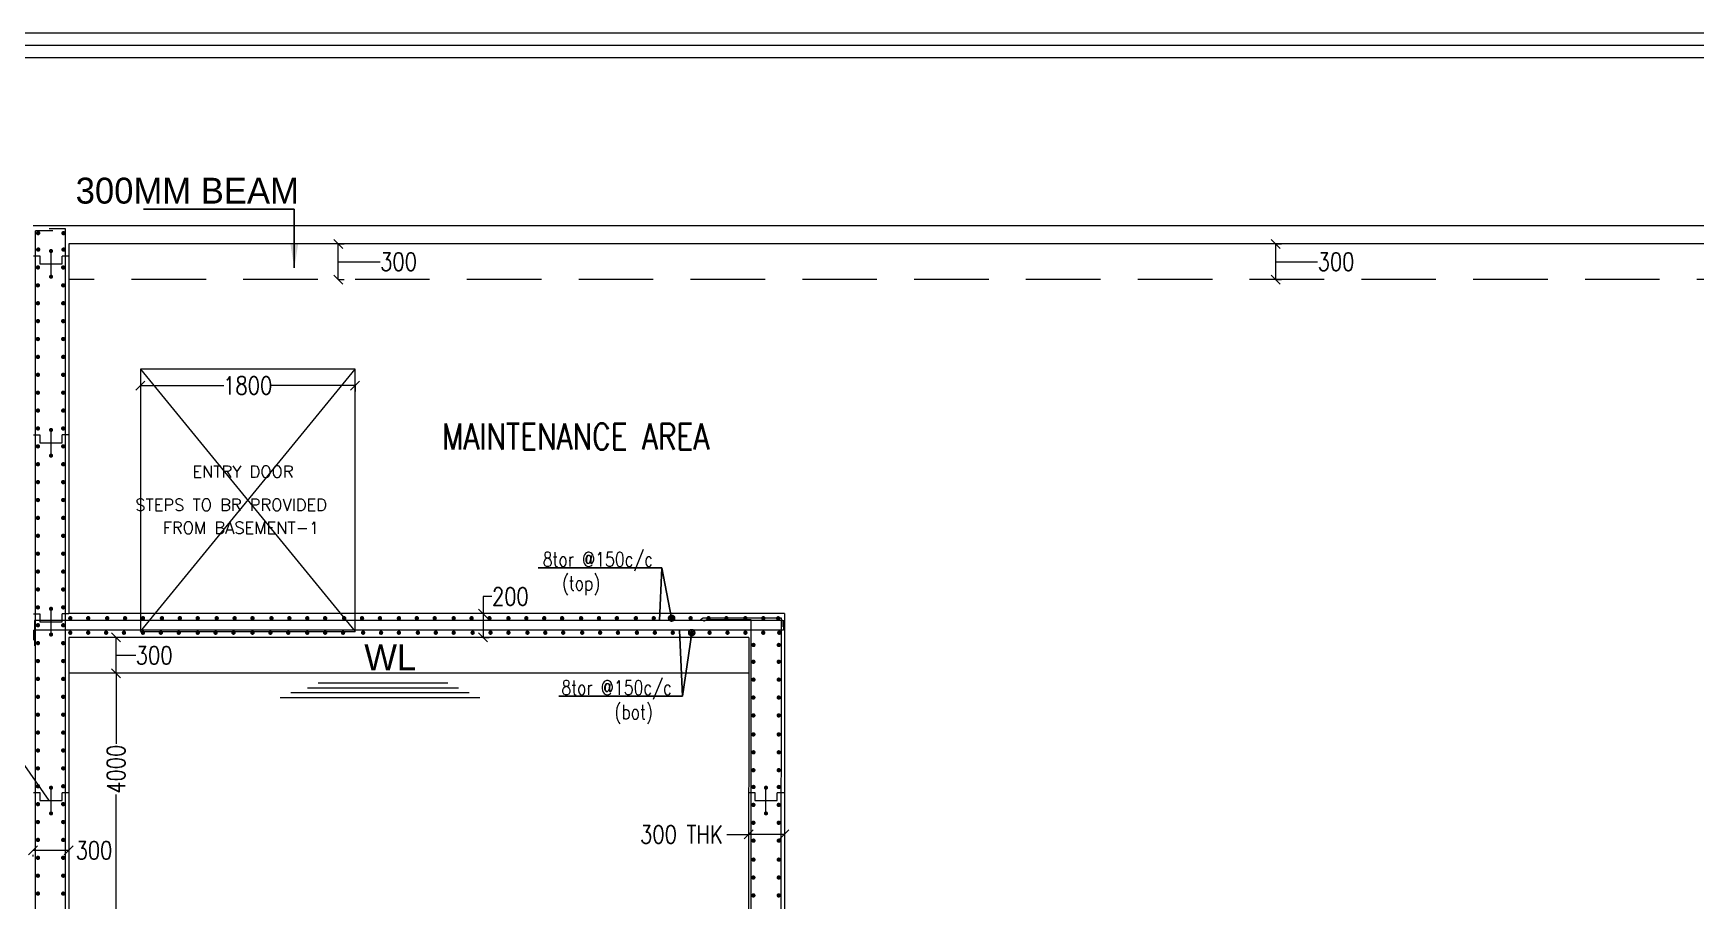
# Model space of a CAD drawing. Header units: millimetres. Extents: x -586673698 to -573385747, y -389867798 to -389752240.
# Drawn here: x -586629029 to -586615090, y -389841811 to -389834537 of the extents above; entities that cross this region are included whole.
import ezdxf
from ezdxf.enums import TextEntityAlignment as Align

# ---------------------------------------------------------------- set-up
doc = ezdxf.new("R2010")
doc.units = ezdxf.units.MM
doc.header["$LTSCALE"] = 100
doc.linetypes.add('( Hidden )', pattern=[0.375, 0.25, -0.125])
doc.linetypes.add('DASHED', pattern=[19.05, 12.7, -6.35])
for name, color, linetype, lineweight in [('dim', 11, 'Continuous', 13), ('FOOTING', 6, 'Continuous', 13), ('REIN', 1, 'Continuous', 20), ('TBLK FRAME', 6, 'Continuous', 20)]:
    doc.layers.add(name, color=color, linetype=linetype, lineweight=lineweight)
for name, color, linetype in [('DT-PL-SHAFT', 230, 'Continuous'), ('Layer1', 7, 'Continuous'), ('PLUMB', 6, 'Continuous'), ('text', 7, 'Continuous')]:
    doc.layers.add(name, color=color, linetype=linetype)
doc.styles.add('Arial', font='arial.ttf')
doc.styles.add('combine', font='romanc.shx', dxfattribs={"width": 0.8})
doc.styles.add('RS', font='romans.shx')
doc.styles.add('simplex-0.8', font='simplex.shx', dxfattribs={"width": 0.8})
doc.styles.add('TIMESNEWROMAN', font='times.ttf')
doc.dimstyles.new('75 ISO', dxfattribs={"dimtxt": 100, "dimasz": 75, "dimexe": 75, "dimexo": 0.7, "dimgap": 0.4, "dimtad": 0, "dimtoh": 1, "dimdec": 0, "dimdsep": 46, "dimtxsty": 'combine', "dimblk": 'OBLIQUE', "dimcen": 0, "dimclrd": 11, "dimclre": 2, "dimclrt": 4, "dimadec": 1, "dimazin": 2, "dimtfac": 1, "dimtdec": 0, "dimtmove": 2, "dimatfit": 3, "dimldrblk": 'OBLIQUE', "dimfxl": 0, "dimtolj": 1, "dimtzin": 0, "dimlwd": -1, "dimlwe": -1, "dimarcsym": 0})
doc.dimstyles.new('FOOTINF DIM', dxfattribs={"dimtxt": 250, "dimasz": 40, "dimexe": 50, "dimexo": 80, "dimgap": 35, "dimtad": 1, "dimtoh": 1, "dimdec": 0, "dimzin": 1, "dimdsep": 46, "dimtxsty": 'TIMESNEWROMAN', "dimblk": 'TICK', "dimcen": 2, "dimclrd": 7, "dimclre": 250, "dimclrt": 32, "dimadec": 1, "dimazin": 0, "dimtfac": 1, "dimtdec": 0, "dimtix": 1, "dimtmove": 1, "dimatfit": 3, "dimfxl": 0, "dimlwd": -1, "dimlwe": -1, "dimarcsym": 0})
doc.dimstyles.new('V Mts', dxfattribs={"dimtxt": 150, "dimasz": 75, "dimexe": 0.1, "dimexo": 0, "dimgap": 0.01, "dimtad": 1, "dimdec": 0, "dimzin": 3, "dimdsep": 46, "dimtxsty": 'Arial', "dimsah": 1, "dimcen": 0.09375, "dimdle": 0.01, "dimclrd": 8, "dimclre": 8, "dimclrt": 256, "dimadec": 0, "dimazin": 0, "dimtfac": 0.7, "dimtdec": 3, "dimtofl": 0, "dimtmove": 2, "dimatfit": 3, "dimfxl": 0, "dimfrac": 1, "dimtolj": 1, "dimtzin": 0, "dimarcsym": 0})

# ---------------------------------------------------------------- blocks, each defined once
blk = doc.blocks.new('_Oblique')
at = {"color": 0, "linetype": 'ByBlock', "lineweight": -2}
blk.add_line((-0.5, -0.5), (0.5, 0.5), dxfattribs=at)
blk = doc.blocks.new('*D553')
at = {"layer": 'Defpoints', "color": 0, "transparency": 16777216}
for p in [(-586628335, -389839903), (-586628321, -389839903, 1267), (-586628321, -389843905, 3)]:
    blk.add_point(p, dxfattribs=at)
at = {"layer": 'dim', "color": 2, "transparency": 16777216}
for p, q in [((-586628383, -389839903), (-586628385, -389839903)), ((-586628335, -389843905), (-586628385, -389843905))]:
    blk.add_line(p, q, dxfattribs=at)
at = {"layer": 'dim', "color": 11, "transparency": 16777216}
for p, q in [((-586628335, -389839903), (-586628335, -389840496)), ((-586628335, -389843905), (-586628335, -389840920))]:
    blk.add_line(p, q, dxfattribs=at)
at = {"layer": 'dim', "color": 11, "transparency": 16777216, "xscale": 75, "yscale": 75, "zscale": 75}
for p, rotation in [((-586628335, -389839903), 90), ((-586628335, -389843905), 270)]:
    blk.add_blockref('_Oblique', p, dxfattribs=dict(at, rotation=rotation))
at = {"layer": 'dim', "color": 4, "transparency": 16777216, "insert": (-586628335, -389840708), "char_height": 150, "attachment_point": 5, "rotation": 90, "style": 'simplex-0.8'}
blk.add_mtext('\\A1;\\A1;4000', dxfattribs=at)
blk = doc.blocks.new('*D554')
at = {"layer": 'Defpoints', "color": 0, "transparency": 16777216}
for p in [(-586629446, -389839603), (-586628731, -389839603, 1267), (-586628731, -389843905, 3)]:
    blk.add_point(p, dxfattribs=at)
at = {"layer": 'dim', "color": 2, "transparency": 16777216}
for p, q in [((-586629469, -389839603), (-586629496, -389839603)), ((-586629445, -389843905), (-586629496, -389843905))]:
    blk.add_line(p, q, dxfattribs=at)
at = {"layer": 'dim', "color": 11, "transparency": 16777216}
for p, q in [((-586629446, -389839603), (-586629446, -389841088)), ((-586629446, -389843905), (-586629446, -389841512))]:
    blk.add_line(p, q, dxfattribs=at)
at = {"layer": 'dim', "color": 11, "transparency": 16777216, "xscale": 75, "yscale": 75, "zscale": 75}
for p, rotation in [((-586629446, -389839603), 89.99775933194931), ((-586629446, -389843905), 269.9977593319493)]:
    blk.add_blockref('_Oblique', p, dxfattribs=dict(at, rotation=rotation))
at = {"layer": 'dim', "color": 4, "transparency": 16777216, "insert": (-586629446, -389841300), "char_height": 150, "attachment_point": 5, "rotation": 89.9978, "style": 'simplex-0.8'}
blk.add_mtext('\\A1;\\A1;4300', dxfattribs=at)
blk = doc.blocks.new('*D556')
at = {"layer": 'Defpoints', "color": 0, "transparency": 16777216}
for p in [(-586630191, -389836303), (-586629007, -389836303, 0), (-586629007, -389843905, 3)]:
    blk.add_point(p, dxfattribs=at)
at = {"layer": 'dim', "color": 2, "transparency": 16777216}
for p, q in [((-586630190, -389836303), (-586630241, -389836303)), ((-586630191, -389843905), (-586630241, -389843905))]:
    blk.add_line(p, q, dxfattribs=at)
at = {"layer": 'dim', "color": 11, "transparency": 16777216}
for p, q in [((-586630191, -389836303), (-586630191, -389840454)), ((-586630191, -389843905), (-586630191, -389840878))]:
    blk.add_line(p, q, dxfattribs=at)
at = {"layer": 'dim', "color": 11, "transparency": 16777216, "xscale": 75, "yscale": 75, "zscale": 75}
for p, rotation in [((-586630191, -389836303), 89.99860834834716), ((-586630191, -389843905), 269.9986083483471)]:
    blk.add_blockref('_Oblique', p, dxfattribs=dict(at, rotation=rotation))
at = {"layer": 'dim', "color": 4, "transparency": 16777216, "insert": (-586630191, -389840666), "char_height": 150, "attachment_point": 5, "rotation": 89.9986, "style": 'simplex-0.8'}
blk.add_mtext('\\A1;\\A1;7600', dxfattribs=at)
blk = doc.blocks.new('*D557')
at = {"layer": 'Defpoints', "color": 0, "transparency": 16777216}
for p in [(-586628335, -389839603), (-586628321, -389839603, 3), (-586628321, -389839903, 3)]:
    blk.add_point(p, dxfattribs=at)
at = {"layer": 'dim', "color": 2, "transparency": 16777216}
for p, q in [((-586628335, -389839603), (-586628385, -389839603)), ((-586628335, -389839903), (-586628385, -389839903))]:
    blk.add_line(p, q, dxfattribs=at)
at = {"layer": 'dim', "color": 11, "transparency": 16777216}
for p, q in [((-586628335, -389839903), (-586628335, -389839603)), ((-586628335, -389839753), (-586628171, -389839753)), ((-586628171, -389839753), (-586628170, -389839753))]:
    blk.add_line(p, q, dxfattribs=at)
at = {"layer": 'dim', "color": 11, "transparency": 16777216, "xscale": 75, "yscale": 75, "zscale": 75}
for p, rotation in [((-586628335, -389839603), 90), ((-586628335, -389839903), 270)]:
    blk.add_blockref('_Oblique', p, dxfattribs=dict(at, rotation=rotation))
at = {"layer": 'dim', "color": 4, "transparency": 16777216, "insert": (-586628016, -389839753), "char_height": 150, "attachment_point": 5, "style": 'simplex-0.8'}
blk.add_mtext('\\A1;300', dxfattribs=at)
blk = doc.blocks.new('*D560')
at = {"layer": 'Defpoints', "color": 0, "transparency": 16777216}
for p in [(-586628131, -389837353), (-586626331, -389837353, 0), (-586628131, -389837491)]:
    blk.add_point(p, dxfattribs=at)
at = {"layer": 'dim', "color": 2, "transparency": 16777216}
for p, q in [((-586628131, -389837490), (-586628131, -389837541)), ((-586626331, -389837490), (-586626331, -389837541))]:
    blk.add_line(p, q, dxfattribs=at)
at = {"layer": 'dim', "color": 11, "transparency": 16777216}
for p, q in [((-586628131, -389837491), (-586627431, -389837491)), ((-586626331, -389837491), (-586627031, -389837491))]:
    blk.add_line(p, q, dxfattribs=at)
at = {"layer": 'dim', "color": 11, "transparency": 16777216, "xscale": 75, "yscale": 75, "zscale": 75, "rotation": 180}
blk.add_blockref('_Oblique', (-586628131, -389837491), dxfattribs=at)
at = {"layer": 'dim', "color": 11, "transparency": 16777216, "xscale": 75, "yscale": 75, "zscale": 75}
blk.add_blockref('_Oblique', (-586626331, -389837491), dxfattribs=at)
at = {"layer": 'dim', "color": 4, "transparency": 16777216, "insert": (-586627231, -389837491), "char_height": 150, "attachment_point": 5, "style": 'simplex-0.8'}
blk.add_mtext('\\A1;1800', dxfattribs=at)
blk = doc.blocks.new('*D561')
at = {"layer": 'Defpoints', "color": 0, "transparency": 16777216}
for p in [(-586618698, -389836303, 0), (-586618612, -389836303), (-586618698, -389836603, 0)]:
    blk.add_point(p, dxfattribs=at)
at = {"layer": 'dim', "color": 2, "transparency": 16777216}
for p, q in [((-586618613, -389836303), (-586618562, -389836303)), ((-586618613, -389836603), (-586618562, -389836603))]:
    blk.add_line(p, q, dxfattribs=at)
at = {"layer": 'dim', "color": 11, "transparency": 16777216}
for p, q in [((-586618612, -389836603), (-586618612, -389836303)), ((-586618612, -389836453), (-586618262, -389836453)), ((-586618262, -389836453), (-586618261, -389836453))]:
    blk.add_line(p, q, dxfattribs=at)
at = {"layer": 'dim', "color": 11, "transparency": 16777216, "xscale": 75, "yscale": 75, "zscale": 75}
for p, rotation in [((-586618612, -389836303), 90), ((-586618612, -389836603), 270)]:
    blk.add_blockref('_Oblique', p, dxfattribs=dict(at, rotation=rotation))
at = {"layer": 'dim', "color": 4, "transparency": 16777216, "insert": (-586618106, -389836453), "char_height": 150, "attachment_point": 5, "style": 'simplex-0.8'}
blk.add_mtext('\\A1;300', dxfattribs=at)
blk = doc.blocks.new('*D563')
at = {"layer": 'Defpoints', "color": 0, "transparency": 16777216}
for p in [(-586626558, -389836303, 0), (-586626472, -389836303), (-586626558, -389836603, 0)]:
    blk.add_point(p, dxfattribs=at)
at = {"layer": 'dim', "color": 2, "transparency": 16777216}
for p, q in [((-586626473, -389836303), (-586626422, -389836303)), ((-586626473, -389836603), (-586626422, -389836603))]:
    blk.add_line(p, q, dxfattribs=at)
at = {"layer": 'dim', "color": 11, "transparency": 16777216}
for p, q in [((-586626472, -389836603), (-586626472, -389836303)), ((-586626472, -389836453), (-586626122, -389836453)), ((-586626122, -389836453), (-586626121, -389836453))]:
    blk.add_line(p, q, dxfattribs=at)
at = {"layer": 'dim', "color": 11, "transparency": 16777216, "xscale": 75, "yscale": 75, "zscale": 75}
for p, rotation in [((-586626472, -389836303), 90), ((-586626472, -389836603), 270)]:
    blk.add_blockref('_Oblique', p, dxfattribs=dict(at, rotation=rotation))
at = {"layer": 'dim', "color": 4, "transparency": 16777216, "insert": (-586625966, -389836453), "char_height": 150, "attachment_point": 5, "style": 'simplex-0.8'}
blk.add_mtext('\\A1;300', dxfattribs=at)
blk = doc.blocks.new('*D579')
at = {"layer": 'Defpoints', "color": 0, "transparency": 16777216}
for p in [(-586623031, -389841198, -3), (-586623031, -389841255), (-586622731, -389841198, -3)]:
    blk.add_point(p, dxfattribs=at)
at = {"layer": 'dim', "color": 11, "transparency": 16777216}
for p in [(-586623213, -389841255), (-586622731, -389841255)]:
    blk.add_line(p, (-586623031, -389841255), dxfattribs=at)
at = {"layer": 'dim', "color": 2, "transparency": 16777216}
for p, q in [((-586623031, -389841254), (-586623031, -389841305)), ((-586622731, -389841254), (-586622731, -389841305))]:
    blk.add_line(p, q, dxfattribs=at)
at = {"layer": 'dim', "color": 11, "transparency": 16777216, "xscale": 75, "yscale": 75, "zscale": 75, "rotation": 180}
blk.add_blockref('_Oblique', (-586623031, -389841255), dxfattribs=at)
at = {"layer": 'dim', "color": 11, "transparency": 16777216, "xscale": 75, "yscale": 75, "zscale": 75}
blk.add_blockref('_Oblique', (-586622731, -389841255), dxfattribs=at)
at = {"layer": 'dim', "color": 4, "transparency": 16777216, "insert": (-586623594, -389841255), "char_height": 150, "attachment_point": 5, "style": 'simplex-0.8'}
blk.add_mtext('\\A1;300 THK', dxfattribs=at)
blk = doc.blocks.new('*U526')
at = {"layer": 'REIN', "lineweight": 13, "const_width": 18.4}
for points in [[(-97, 0, -1), (-115, 0, -1)], [(115, 0, -1), (97, 0, -1)]]:
    blk.add_lwpolyline(points, format="xyb", close=True, dxfattribs=at)
blk = doc.blocks.new('*U525')
at = {"layer": 'Layer1', "color": 0, "linetype": 'ByBlock', "lineweight": -2}
for p in [(0, 7350), (0, 7200), (0, 7050), (0, 6900), (0, 6750), (0, 6600), (0, 6450), (0, 6300), (0, 6150), (0, 6000), (0, 5850), (0, 5700), (0, 5550), (0, 5400), (0, 5250), (0, 5100), (0, 4950), (0, 4800), (0, 4650), (0, 4500), (0, 4350), (0, 4200), (0, 4050), (0, 3900), (0, 3750), (0, 3600), (0, 3450), (0, 3300), (0, 3150), (0, 3000), (0, 2850), (0, 2700), (0, 2550), (0, 2400), (0, 2250), (0, 2100), (0, 1950), (0, 1800), (0, 1650), (0, 1500), (0, 1350), (0, 1200), (0, 1050), (0, 900), (0, 750), (0, 600), (0, 450), (0, 300), (0, 150), (0, 0)]:
    blk.add_blockref('*U526', p, dxfattribs=at)
blk = doc.blocks.new('*D580')
at = {"layer": 'Defpoints', "color": 0, "transparency": 16777216}
for p in [(-586625258, -389839403, 6), (-586625266, -389839603, 6), (-586625258, -389839603)]:
    blk.add_point(p, dxfattribs=at)
at = {"layer": 'dim', "color": 11, "transparency": 16777216}
for p, q in [((-586625183, -389839260), (-586625258, -389839260)), ((-586625258, -389839260), (-586625258, -389839403)), ((-586625258, -389839403), (-586625258, -389839603))]:
    blk.add_line(p, q, dxfattribs=at)
at = {"layer": 'dim', "color": 2, "transparency": 16777216}
for p, q in [((-586625259, -389839403), (-586625308, -389839403)), ((-586625259, -389839603), (-586625208, -389839603))]:
    blk.add_line(p, q, dxfattribs=at)
at = {"layer": 'dim', "color": 11, "transparency": 16777216, "xscale": 75, "yscale": 75, "zscale": 75}
for p, rotation in [((-586625258, -389839403), 90), ((-586625258, -389839603), 270)]:
    blk.add_blockref('_Oblique', p, dxfattribs=dict(at, rotation=rotation))
at = {"layer": 'dim', "color": 4, "transparency": 16777216, "insert": (-586625029, -389839260), "char_height": 150, "attachment_point": 5, "style": 'simplex-0.8'}
blk.add_mtext('\\A1;200', dxfattribs=at)
blk = doc.blocks.new('*D677')
at = {"layer": 'Defpoints', "color": 0, "transparency": 16777216}
for p in [(-586629032, -389841339, -366), (-586629032, -389841389), (-586628732, -389841388, -648)]:
    blk.add_point(p, dxfattribs=at)
at = {"layer": 'dim', "color": 11, "transparency": 16777216}
blk.add_line((-586628732, -389841389), (-586629032, -389841389), dxfattribs=at)
at = {"layer": 'dim', "color": 2, "transparency": 16777216}
for p, q in [((-586629032, -389841425), (-586629032, -389841439)), ((-586628732, -389841435), (-586628732, -389841439))]:
    blk.add_line(p, q, dxfattribs=at)
at = {"layer": 'dim', "color": 11, "transparency": 16777216, "xscale": 75, "yscale": 75, "zscale": 75, "rotation": 180}
blk.add_blockref('_Oblique', (-586629032, -389841389), dxfattribs=at)
at = {"layer": 'dim', "color": 11, "transparency": 16777216, "xscale": 75, "yscale": 75, "zscale": 75}
blk.add_blockref('_Oblique', (-586628732, -389841389), dxfattribs=at)
at = {"layer": 'dim', "color": 4, "transparency": 16777216, "insert": (-586628520, -389841388), "char_height": 150, "attachment_point": 5, "style": 'simplex-0.8'}
blk.add_mtext('\\A1;300', dxfattribs=at)
blk = doc.blocks.new('TICK')
at = {"color": 13, "const_width": 0.1}
for points in [[(0, -3), (0, 3)], [(-3, 0), (3, 0)], [(-2.12, -2.12), (2.12, 2.12)]]:
    blk.add_lwpolyline(points, dxfattribs=at)
blk = doc.blocks.new('R5T')
at = {"layer": 'REIN', "color": 4, "lineweight": 20}
for p, q in [((3073133, -1156537), (3073161, -1156537)), ((3073161, -1156570.3), (3073161, -1156537)), ((3073208.5, -1156624.9), (3073208.5, -1156515.7)), ((3073283, -1156536.5), (3073256.1, -1156536.5)), ((3073256.1, -1156536.5), (3073256.1, -1156570.3)), ((3073256.1, -1156570.3), (3073161, -1156570.3))]:
    blk.add_line(p, q, dxfattribs=at)
at = {"layer": 'REIN', "color": 4, "linetype": 'Continuous', "lineweight": 20, "const_width": 8.82}
for points in [[(3073204.1, -1156515.7, 1), (3073212.9, -1156515.7, 1)], [(3073204.1, -1156624.9, 1), (3073212.9, -1156624.9, 1)]]:
    blk.add_lwpolyline(points, format="xyb", close=True, dxfattribs=at)
blk = doc.blocks.new('*U537')
at = {"layer": 'REIN', "lineweight": 13, "const_width": 18.4}
blk.add_lwpolyline([(9, 0, -1), (-9, 0, -1)], format="xyb", close=True, dxfattribs=at)

msp = doc.modelspace()

# ---------------------------------------------------------------- linework, layer by layer
at = {"color": 13, "lineweight": 5}
msp.add_line((-586628896.5, -389840970.8, 2541.8), (-586629599.7, -389839959, 3799.4), dxfattribs=at)
at = {"layer": 'DT-PL-SHAFT', "color": 3, "linetype": '( Hidden )', "lineweight": 15, "ltscale": 25, "elevation": 2542}
msp.add_lwpolyline([(-586597580.6, -389836603.2), (-586628731.2, -389836603.2)], dxfattribs=at)
at = {"layer": 'DT-PL-SHAFT', "color": 3, "lineweight": 15, "ltscale": 5, "elevation": 2547.7}
msp.add_lwpolyline([(-586626330.9, -389837353.2), (-586628131, -389837353.2), (-586628131, -389839553.2), (-586626330.9, -389839553.2)], close=True, dxfattribs=at)
at = {"layer": 'DT-PL-SHAFT', "color": 8, "linetype": 'DASHED', "lineweight": 15, "ltscale": 25, "elevation": 2548.5}
for points in [[(-586628131, -389837353.2), (-586626330.9, -389839553.2)], [(-586628131, -389839553.2), (-586626330.9, -389837353.2)]]:
    msp.add_lwpolyline(points, dxfattribs=at)
at = {"layer": 'DT-PL-SHAFT', "color": 215, "lineweight": 15, "ltscale": 5, "true_color": 0xa953a0, "elevation": 2545.7}
msp.add_lwpolyline([(-586623030.8, -389839903.2), (-586628731.2, -389839903.2)], dxfattribs=at)
at = {"layer": 'DT-PL-SHAFT', "color": 11, "lineweight": 15, "ltscale": 5, "true_color": 0xf27172, "elevation": 2542.7}
for points in [[(-586625552.8, -389839987.5), (-586626640.7, -389839987.5)], [(-586625286, -389840108.6), (-586626957.9, -389840108.6)], [(-586625374.9, -389840068.2), (-586626869, -389840068.2)], [(-586625463.8, -389840027.9), (-586626729.6, -389840027.9)]]:
    msp.add_lwpolyline(points, dxfattribs=at)
at = {"layer": 'FOOTING', "color": 3, "linetype": 'Continuous', "lineweight": 9, "ltscale": 0.8}
for p, q in [((-586628731.2, -389836303.2, 3853.5), (-586628731.2, -389839403.2, 2545.7)), ((-586622730.8, -389839403.2, 2545.7), (-586622730.8, -389844505.1, 3660.6)), ((-586628731.7, -389839603.2, 2545.7), (-586628731.6, -389843905.1, 3658.2)), ((-586623030.8, -389839603.2, 2545.7), (-586623031.2, -389843905.1, 3650))]:
    msp.add_line(p, q, dxfattribs=at)
for points, elevation in [([(-586597280.6, -389836153.2), (-586629031.2, -389836153.2)], 2542), ([(-586597580.6, -389836303.2), (-586628731.2, -389836303.2)], 2542), ([(-586622730.8, -389839403.2), (-586628731.2, -389839403.2)], 2545.7), ([(-586623030.8, -389839603.2), (-586628731.2, -389839603.2)], 2545.7)]:
    msp.add_lwpolyline(points, dxfattribs=dict(at, elevation=elevation))
at = {"layer": 'REIN', "lineweight": 13}
for p, q in [((-586629009.5, -389844715.9, 4241.2), (-586629009.5, -389836194, 3848.2)), ((-586628865.4, -389836194, 3847.6), (-586629009.5, -389836194, 3848.2)), ((-586628759.5, -389836176.2, 3848.2), (-586628895.4, -389836176.2, 3848.2)), ((-586628759.5, -389844715.9, 4244.3), (-586628759.5, -389836176.2, 4244.3)), ((-586623411.1, -389839442.2, 2533.4), (-586623435.2, -389839455.6, 2530.3)), ((-586622755.7, -389839442.2, 2533.4), (-586623411.1, -389839442.2, 2533.4)), ((-586623384.4, -389839455, 2533.4), (-586623408.5, -389839468.5, 2530.3)), ((-586623009.5, -389839455, 2533.4), (-586623384.4, -389839455, 2533.4)), ((-586623009.1, -389845313.5, 8563.8), (-586623009.5, -389839455, 2533.4)), ((-586622759, -389845331.7, 3653), (-586622755.7, -389839442.2, 2533.4)), ((-586622737.4, -389839457, 5103.3), (-586622737.4, -389839542.4, 5103.6)), ((-586622737.4, -389839542.4, 5112.2), (-586629025.2, -389839542.4, 5120.8)), ((-586629025.2, -389839625.3, 6384.8), (-586629025.2, -389839542.4, 5120.8)), ((-586622745.4, -389839459.9, 5106.8), (-586629019.1, -389839459.9, 5115.4)), ((-586629019.1, -389839459.9, 2777.4), (-586629019.1, -389839673.6, 6379.4)), ((-586622745.4, -389839459.9, 2530.9), (-586629019.1, -389839459.9, 2539.5)), ((-586622745.4, -389839459.9, 5106.8), (-586622745.4, -389839515.3, 5106.8))]:
    msp.add_line(p, q, dxfattribs=at)
at = {"layer": 'TBLK FRAME', "lineweight": 20, "elevation": -1271}
for points in [[(-586636009.9, -389834537), (-586636009.9, -389867798.2), (-586588974, -389867798.2), (-586588974, -389834537)], [(-586635906.9, -389834640), (-586635906.9, -389867695.2), (-586589076.9, -389867695.2), (-586589076.9, -389834640)], [(-586635803.9, -389834743), (-586635803.9, -389867592.2), (-586589179.9, -389867592.2), (-586589179.9, -389834743)]]:
    msp.add_lwpolyline(points, close=True, dxfattribs=at)

# ---------------------------------------------------------------- block references
at = {"layer": 'Layer1', "color": 0, "linetype": 'ByBlock', "lineweight": -2, "extrusion": (0, 0, -1), "zscale": -1}
for p in [(586628988.6, -389836213.2), (586628776.3, -389836213.2), (586628987.8, -389836350.8, -3651.9), (586628775.5, -389836350.8, -3651.9), (586628718.7, -389839441.8), (586628568.7, -389839441.8), (586628409.5, -389839441.8), (586628409.5, -389839441.8), (586628259.5, -389839441.8), (586628259.5, -389839441.8), (586628259.5, -389839441.8), (586628109.5, -389839441.8), (586627950.3, -389839441.8), (586627950.3, -389839441.8), (586627800.3, -389839441.8), (586627800.3, -389839441.8), (586627800.3, -389839441.8), (586627650.3, -389839441.8), (586627491.1, -389839441.8), (586627491.1, -389839441.8), (586627341.1, -389839441.8), (586627341.1, -389839441.8), (586627341.1, -389839441.8), (586627191.1, -389839441.8), (586627031.9, -389839441.8), (586627031.9, -389839441.8), (586626881.9, -389839441.8), (586626881.9, -389839441.8), (586626881.9, -389839441.8), (586626731.9, -389839441.8), (586626581.9, -389839441.8), (586626422.7, -389839441.8), (586626422.7, -389839441.8), (586626272.7, -389839441.8), (586626272.7, -389839441.8), (586626272.7, -389839441.8), (586626122.7, -389839441.8), (586625963.5, -389839441.8), (586625963.5, -389839441.8), (586625813.5, -389839441.8), (586625813.5, -389839441.8), (586625813.5, -389839441.8), (586625663.5, -389839441.8), (586625504.3, -389839441.8), (586625504.3, -389839441.8), (586625354.3, -389839441.8), (586625354.3, -389839441.8), (586625354.3, -389839441.8), (586625204.3, -389839441.8), (586625045.1, -389839441.8), (586625045.1, -389839441.8), (586624895.1, -389839441.8), (586624895.1, -389839441.8), (586624895.1, -389839441.8), (586624745.1, -389839441.8), (586624595.1, -389839441.8), (586624435.9, -389839441.8), (586624435.9, -389839441.8), (586624285.9, -389839441.8), (586624285.9, -389839441.8), (586624285.9, -389839441.8), (586624135.9, -389839441.8), (586623976.7, -389839441.8), (586623976.7, -389839441.8), (586623826.7, -389839441.8), (586623826.7, -389839441.8), (586623826.7, -389839441.8), (586623676.7, -389839441.8), (586623517.5, -389839441.8), (586623517.5, -389839441.8), (586623367.5, -389839441.8), (586623367.5, -389839441.8), (586623367.5, -389839441.8), (586623217.5, -389839441.8), (586623058.3, -389839441.8), (586623058.3, -389839441.8), (586622908.3, -389839441.8), (586622908.3, -389839441.8), (586622908.3, -389839441.8), (586622783.4, -389839442.2, -2533.4), (586628718.7, -389839563.5), (586628568.7, -389839563.5), (586628568.7, -389839563.5), (586628418.7, -389839563.5), (586628418.7, -389839563.5), (586628418.7, -389839563.5), (586628268.7, -389839563.5), (586628109.5, -389839563.5), (586628109.5, -389839563.5), (586627959.5, -389839563.5), (586627959.5, -389839563.5), (586627959.5, -389839563.5), (586627809.5, -389839563.5), (586627650.3, -389839563.5), (586627650.3, -389839563.5), (586627500.3, -389839563.5), (586627500.3, -389839563.5), (586627500.3, -389839563.5), (586627350.3, -389839563.5), (586627191.1, -389839563.5), (586627191.1, -389839563.5), (586627041.1, -389839563.5), (586627041.1, -389839563.5), (586627041.1, -389839563.5), (586626891.1, -389839563.5), (586626731.9, -389839563.5), (586626731.9, -389839563.5), (586626581.9, -389839563.5), (586626581.9, -389839563.5), (586626581.9, -389839563.5), (586626431.9, -389839563.5), (586626263.5, -389839563.5), (586626263.5, -389839563.5), (586626113.5, -389839563.5), (586626113.5, -389839563.5), (586626113.5, -389839563.5), (586625963.5, -389839563.5), (586625804.3, -389839563.5), (586625804.3, -389839563.5), (586625654.3, -389839563.5), (586625654.3, -389839563.5), (586625654.3, -389839563.5), (586625504.3, -389839563.5), (586625345.1, -389839563.5), (586625345.1, -389839563.5), (586625195.1, -389839563.5), (586625195.1, -389839563.5), (586625195.1, -389839563.5), (586625045.1, -389839563.5), (586624885.9, -389839563.5), (586624885.9, -389839563.5), (586624735.9, -389839563.5), (586624735.9, -389839563.5), (586624735.9, -389839563.5), (586624585.9, -389839563.5), (586624426.7, -389839563.5), (586624426.7, -389839563.5), (586624276.7, -389839563.5), (586624276.7, -389839563.5), (586624276.7, -389839563.5), (586624126.7, -389839563.5), (586623967.5, -389839563.5), (586623967.5, -389839563.5), (586623817.5, -389839563.5), (586623817.5, -389839563.5), (586623817.5, -389839563.5), (586623667.5, -389839563.5), (586623508.3, -389839563.5), (586623508.3, -389839563.5), (586623358.3, -389839563.5), (586623358.3, -389839563.5), (586623358.3, -389839563.5), (586623208.3, -389839563.5), (586623058.3, -389839563.5), (586622908.3, -389839563.5), (586622774.2, -389839563.5), (586622991.2, -389839666.2), (586622778.5, -389839666.2), (586622991.2, -389839807), (586622778.5, -389839807), (586622991.2, -389839957), (586622778.5, -389839957), (586622991.2, -389840107), (586622778.5, -389840107), (586622991.2, -389840257), (586622778.5, -389840257), (586622991.2, -389840416.2), (586622778.5, -389840416.2), (586622991.2, -389840566.2), (586622778.5, -389840566.2), (586622991.2, -389840716.2), (586622778.5, -389840716.2), (586622991.2, -389840857), (586622778.5, -389840857), (586622991.2, -389841007), (586622778.5, -389841007), (586622991.2, -389841157), (586622778.5, -389841157), (586622991.2, -389841307), (586622778.5, -389841307), (586622991.2, -389841466.2), (586622778.5, -389841466.2), (586622991.2, -389841616.2), (586622778.5, -389841616.2), (586622991.2, -389841766.2), (586622778.5, -389841766.2)]:
    msp.add_blockref('*U537', p, dxfattribs=at)
at = {"layer": 'Layer1', "xscale": -1}
msp.add_blockref('*U525', (-586628884.2, -389843850.8, 7896.2), dxfattribs=at)
at = {"layer": 'text', "color": 7, "xscale": -1.97445126585514, "yscale": 1.97445126585514, "zscale": 1.97445126585514}
for p in [(-580560979.8, -387552879.2, 2541.8), (-580560979.8, -387554379.2, 2541.8), (-580560979.8, -387555879.2, 2541.8), (-580560979.8, -387555879.2, 2541.8), (-580560979.8, -387557379.2, 2541.8), (-580554985.3, -387557379.2, 2541.8)]:
    msp.add_blockref('R5T', p, dxfattribs=at)

# ---------------------------------------------------------------- texts
at = {"layer": 'DT-PL-SHAFT', "color": 1, "lineweight": 15}
msp.add_text('300MM BEAM', height=217.15, dxfattribs=at).set_placement((-586628673.7, -389835965.4, 3851.1))
at = {"layer": 'DT-PL-SHAFT', "color": 140, "lineweight": 15, "style": 'simplex-0.8', "width": 0.8}
msp.add_text('MAINTENANCE AREA', height=217.152, dxfattribs=at).set_placement((-586625602, -389838026, 5112.6))
at = {"layer": 'DT-PL-SHAFT', "color": 140, "lineweight": 15, "insert": (-586626035.9, -389839770, 6379.4), "char_height": 217.15, "width": 15478.707, "attachment_point": 5}
msp.add_mtext('WL', dxfattribs=at)
at = {"layer": 'PLUMB', "color": 241, "lineweight": 15, "style": 'RS'}
for s, p in [('ENTRY DOOR', (-586627695.5, -389838263, 5127.5)), ('STEPS TO BR PROVIDED', (-586628173.7, -389838541.8, 5133.3)), ('FROM BASEMENT-1', (-586627943.4, -389838733.3, 5133.3))]:
    msp.add_text(s, height=100, dxfattribs=at).set_placement(p)
at = {"layer": 'text', "color": 4, "style": 'simplex-0.8', "width": 0.8}
for s, height, p in [('8tor @150c/c', 119.993, (-586623832, -389839044.2, 0.5)), ('(top)', 119.99, (-586624275.5, -389839244.2, 0.5)), ('8tor @150c/c', 119.993, (-586623675.2, -389840119.6, 0.5)), ('(bot)', 119.99, (-586623834.8, -389840323.9, 0.5))]:
    msp.add_text(s, height=height, dxfattribs=at).set_placement(p, align=Align.BOTTOM_RIGHT)

# ---------------------------------------------------------------- dimensions: what is measured, and where the dimension line sits
at = {"layer": 'dim'}
for base, p1, p2, angle, text, override, picture, middle, dimtype in [((-586630191, -389836303.2, 3668.5), (-586629007.4, -389843905.1, 3671.5), (-586629007.2, -389836303.2, 3668.4), 89.99861, '\\A1;7600', {"dimtxt": 150, "dimexe": 50, "dimtxsty": 'simplex-0.8', "dimtmove": 1, "dimfxl": 0.7, "dimfxlon": 1}, '*D556', (-586630191.1, -389840665.9, 3668.5), 161), ((-586629445.5, -389839603.2, 3850.6), (-586628731.4, -389843905.1, 3853.5), (-586628731.2, -389839603.2, 5117.5), 89.99776, '\\A1;4300', {"dimtxt": 150, "dimexe": 50, "dimtxsty": 'simplex-0.8', "dimtmove": 1, "dimfxl": 0.7, "dimfxlon": 1}, '*D554', (-586629445.6, -389841299.7, 3850.6), 161), ((-586628335.4, -389839903.2, 3850.6), (-586628320.8, -389843905.1, 3853.5), (-586628320.6, -389839903.2, 5117.5), 90, '\\A1;4000', {"dimtxt": 150, "dimexe": 50, "dimtxsty": 'simplex-0.8', "dimtmove": 1, "dimfxl": 0.7, "dimfxlon": 1}, '*D553', (-586628335.3, -389840707.9, 3850.6), 160), ((-586623030.7, -389841254.8, 3849.5), (-586622730.7, -389841198.3, 3846.4), (-586623030.7, -389841198.3, 3846.4), 180, '<> THK', {"dimtxt": 150, "dimexe": 50, "dimtxsty": 'simplex-0.8', "dimtmove": 1}, '*D579', (-586623593.6, -389841254.8, 3849.5), 160)]:
    dim = msp.add_linear_dim(base=base, p1=p1, p2=p2, angle=angle, text=text, dimstyle='75 ISO', override=override, dxfattribs=at)
    dim.commit()
    dim.dimension.update_dxf_attribs({"geometry": picture, "text_midpoint": middle, "dimtype": dimtype})
for p1, p2, picture, middle in [((-586626557.9, -389836603.2, 3848.6), (-586626557.9, -389836303.2, 3848.6), '*D563', (-586626120.6, -389836453.2, 3848.5)), ((-586618697.9, -389836603.2, 3848.3), (-586618697.9, -389836303.2, 3848.3), '*D561', (-586618260.7, -389836453.2, 3848.3))]:
    dim = msp.add_aligned_dim(p1=p1, p2=p2, distance=-85.9, dimstyle='75 ISO', override={"dimtxt": 150, "dimexe": 50, "dimtxsty": 'simplex-0.8', "dimtmove": 1, "dimfxl": 0.7, "dimfxlon": 1}, dxfattribs=at)
    dim.commit()
    dim.dimension.update_dxf_attribs({"geometry": picture, "text_midpoint": middle})
dim = msp.add_linear_dim(base=(-586628131, -389837490.8, 5124.4), p1=(-586626330.9, -389837353.2, 5124.4), p2=(-586628131, -389837353.2, 5124.4), angle=180, dimstyle='75 ISO', override={"dimtxt": 150, "dimexe": 50, "dimtxsty": 'simplex-0.8', "dimtmove": 1, "dimfxl": 0.7, "dimfxlon": 1}, dxfattribs=at)
dim.commit()
dim.dimension.update_dxf_attribs({"geometry": '*D560', "text_midpoint": (-586627230.9, -389837490.8, 5124.4)})
for base, p1, p2, angle, override, picture, middle, dimtype in [((-586625258.2, -389839603.2, 6385.6), (-586625258.2, -389839403.2, 6391.7), (-586625265.5, -389839603.2, 6391.7), 90, {"dimtxt": 150, "dimexe": 50, "dimtxsty": 'simplex-0.8', "dimtmove": 1, "dimfxl": 0.7, "dimfxlon": 1}, '*D580', (-586625229.1, -389839260.5, 6385.6), 160), ((-586628335.4, -389839603.2, 5114.6), (-586628320.6, -389839903.2, 5117.5), (-586628320.6, -389839603.2, 5117.5), 90, {"dimtxt": 150, "dimexe": 50, "dimtxsty": 'simplex-0.8', "dimtmove": 1, "dimfxl": 0.7, "dimfxlon": 1}, '*D557', (-586628170, -389839753.2, 5114.6), 161), ((-586629031.6, -389841388.9, 3655), (-586628731.6, -389841387.7, 3007.2), (-586629031.6, -389841338.6, 3288.7), 180, {"dimtxt": 150, "dimexe": 50, "dimtxsty": 'simplex-0.8', "dimtmove": 1}, '*D677', (-586628520, -389841388.2, 3655), 160)]:
    dim = msp.add_linear_dim(base=base, p1=p1, p2=p2, angle=angle, dimstyle='75 ISO', override=override, dxfattribs=at)
    dim.commit()
    dim.dimension.update_dxf_attribs({"geometry": picture, "text_midpoint": middle, "dimtype": dimtype})

# ---------------------------------------------------------------- leaders
at = {"color": 13, "lineweight": 5}
for points, override in [([(-586623676.7, -389839441.8), (-586623758.8, -389839020.5), (-586624797, -389839020.5)], {"dimasz": 50, "dimtad": 0, "dimclrd": 11, "dimldrblk": 'Origin', "dimfxl": 100, "dimfxlon": 1, "dimarcsym": 1}), ([(-586623777.9, -389839460.7, 3.6), (-586623758.8, -389839020.5, 3.6)], {"dimasz": 50, "dimtad": 0, "dimclrd": 11, "dimfxl": 100, "dimfxlon": 1, "dimarcsym": 1}), ([(-586623508.3, -389839563.5), (-586623584.6, -389840094.8), (-586624622.9, -389840094.8)], {"dimasz": 50, "dimtad": 0, "dimclrd": 11, "dimldrblk": 'Origin', "dimfxl": 100, "dimfxlon": 1, "dimarcsym": 1}), ([(-586623609.5, -389839544.7, 3.6), (-586623584.6, -389840094.8, 3.6)], {"dimasz": 50, "dimtad": 0, "dimclrd": 11, "dimfxl": 100, "dimfxlon": 1, "dimarcsym": 1})]:
    msp.add_leader(points, dimstyle='FOOTINF DIM', override=override, dxfattribs=at)
at = {"layer": 'DT-PL-SHAFT', "color": 1, "lineweight": 15, "ltscale": 5}
msp.add_leader([(-586626840.6, -389836504.4, 2541.9), (-586626840.6, -389836011.5, 2541.9), (-586628105.2, -389836011.5, 2541.9)], dimstyle='V Mts', override={"dimasz": 200, "dimgap": 0.01, "dimtad": 0, "dimclrd": 5}, dxfattribs=at)

doc.saveas('drawing.dxf')
